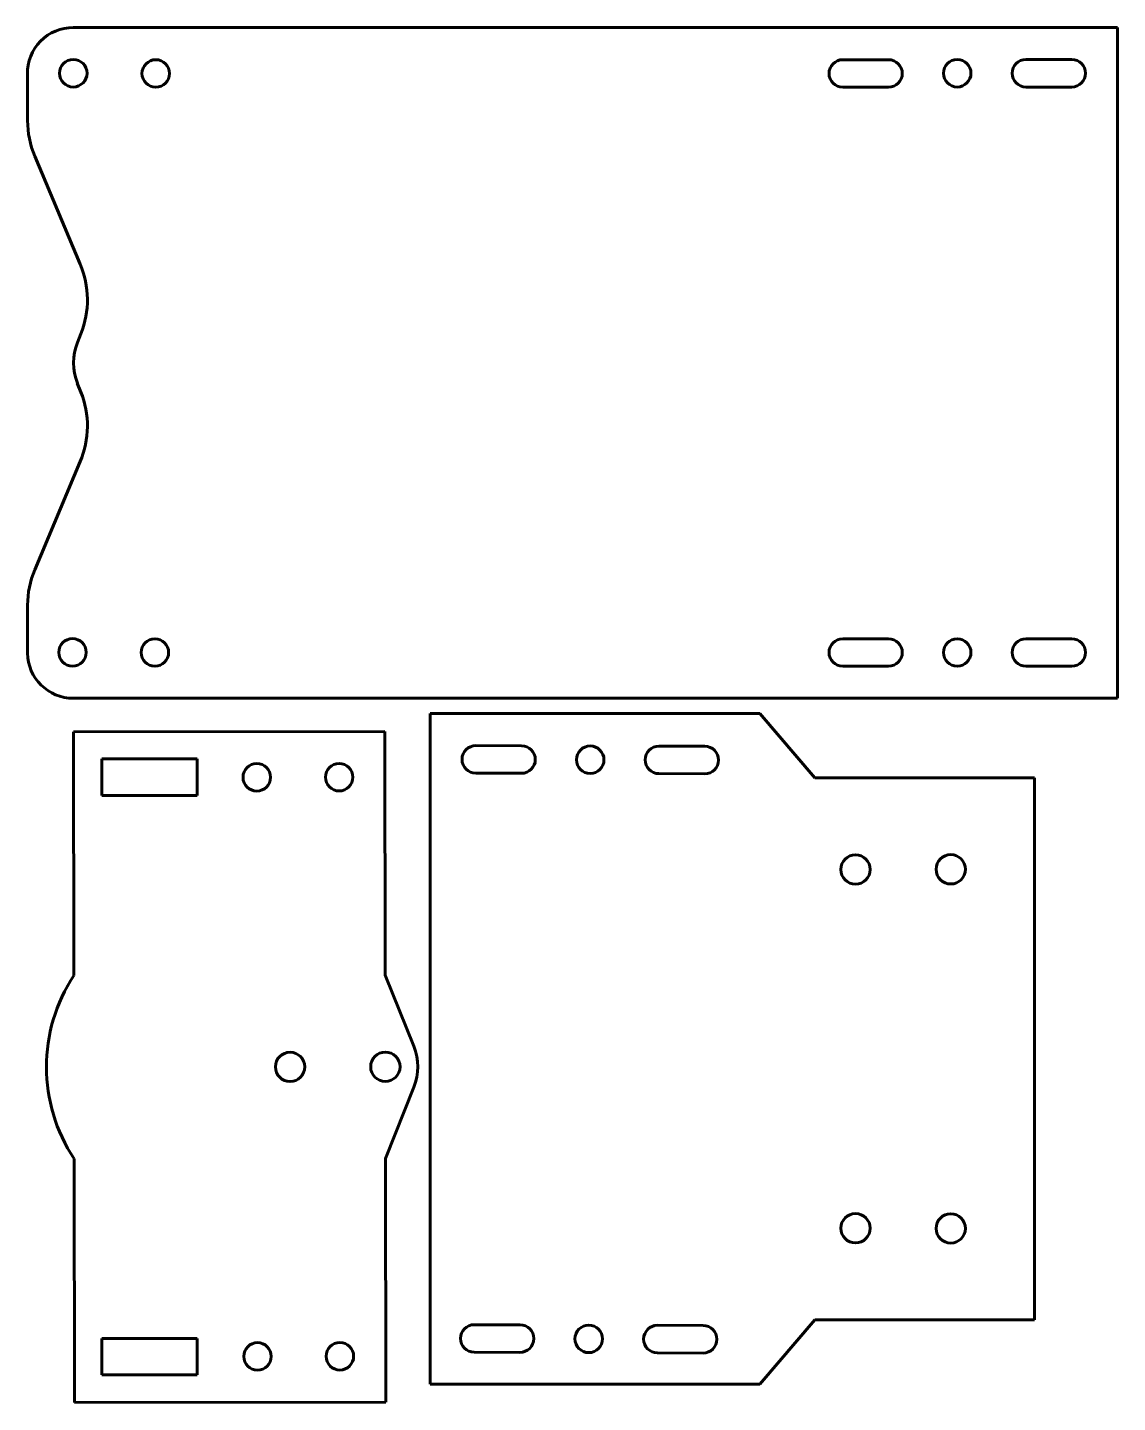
# Model space of a CAD drawing. Header units: millimetres. Extents: x -61 to 58, y -37 to 113.
import ezdxf

# ---------------------------------------------------------------- set-up
doc = ezdxf.new("R2010")
doc.units = ezdxf.units.MM
doc.linetypes.add('K5LT_BASIC', pattern=[0])

msp = doc.modelspace()

# ---------------------------------------------------------------- linework, layer by layer
at = {"color": 150, "linetype": 'K5LT_BASIC', "lineweight": 60, "true_color": 0x0080ff}
for p, q in [((-41.62, 113.42), (-55.62, 113.44)), ((58.38, 113.42), (-41.62, 113.42)), ((58.38, 40.24), (58.38, 113.42)), ((28.38, 109.92), (33.38, 109.92)), ((48.38, 109.94), (53.38, 109.94)), ((-60.63, 108.34), (-60.62, 103.27)), ((33.38, 106.92), (28.38, 106.92)), ((53.38, 106.94), (48.38, 106.94)), ((-59.84, 99.41), (-54.87, 87.6)), ((-54.8, 80.02), (-55.18, 79.06)), ((-55.19, 74.61), (-54.8, 73.64)), ((-54.87, 66.06), (-59.84, 54.25)), ((-60.62, 50.39), (-60.63, 45.15)), ((28.38, 46.72), (33.38, 46.72)), ((48.38, 46.72), (53.38, 46.72)), ((33.38, 43.72), (28.38, 43.72)), ((53.38, 43.72), (48.38, 43.72)), ((-55.63, 40.23), (-41.62, 40.24)), ((-41.62, 40.24), (58.38, 40.24)), ((-16.68, 38.55), (-16.68, -34.62)), ((19.32, 38.55), (-16.68, 38.55)), ((25.32, 31.55), (19.32, 38.55)), ((-55.61, 36.57), (-21.61, 36.61)), ((-55.61, 36.57), (-55.58, 9.97)), ((-21.58, 10.01), (-21.61, 36.61)), ((-11.69, 35.06), (-6.69, 35.04)), ((8.31, 35), (13.31, 34.99)), ((-52.52, 33.63), (-42.12, 33.63)), ((-52.52, 29.63), (-52.52, 33.63)), ((-42.12, 33.63), (-42.12, 29.63)), ((-6.69, 32.04), (-11.69, 32.06)), ((13.31, 31.99), (8.31, 32)), ((49.32, 31.55), (25.32, 31.55)), ((49.32, -27.62), (49.32, 31.55)), ((-42.12, 29.63), (-52.52, 29.63)), ((-18.46, 2.25), (-21.58, 10.01)), ((-21.55, -9.99), (-18.45, -2.21)), ((-55.55, -10.03), (-55.51, -36.63)), ((-21.51, -36.59), (-21.55, -9.99)), ((-11.86, -28.14), (-6.86, -28.16)), ((8.14, -28.21), (13.14, -28.23)), ((19.32, -34.62), (25.32, -27.62)), ((25.32, -27.62), (49.32, -27.62)), ((-52.52, -29.63), (-42.12, -29.63)), ((-52.52, -33.63), (-52.52, -29.63)), ((-42.12, -29.63), (-42.12, -33.63)), ((-6.87, -31.16), (-11.87, -31.14)), ((13.13, -31.23), (8.13, -31.21)), ((-42.12, -33.63), (-52.52, -33.63)), ((-16.68, -34.62), (19.32, -34.62)), ((-21.51, -36.59), (-55.51, -36.63))]:
    msp.add_line(p, q, dxfattribs=at)
for centre, radius in [((-55.63, 108.44), 1.5), ((-46.63, 108.42), 1.5), ((40.88, 108.44), 1.5), ((-55.72, 45.24), 1.5), ((-46.72, 45.22), 1.5), ((40.88, 45.22), 1.5), ((0.81, 33.52), 1.5), ((-35.6, 31.6), 1.5), ((-26.6, 31.61), 1.5), ((29.77, 21.54), 1.6), ((40.17, 21.56), 1.6), ((-31.96, 0), 1.6), ((-21.56, 0.01), 1.6), ((29.77, -17.61), 1.6), ((40.17, -17.63), 1.6), ((0.64, -29.69), 1.5), ((-35.52, -31.6), 1.5), ((-26.52, -31.59), 1.5)]:
    msp.add_circle(centre, radius, dxfattribs=at)
for centre, radius, start, end in [((-55.63, 108.44), 5, 89.9917, 181.0429), ((-55.63, 108.44), 5, 89.8429, 90), ((28.38, 108.42), 1.5, 90, 270), ((33.38, 108.42), 1.5, 270, 90), ((48.38, 108.44), 1.5, 90, 270), ((53.38, 108.44), 1.5, 270, 90), ((-50.62, 103.29), 10, 180.0785, 202.8265), ((-64.09, 83.72), 10, 338.2771, 22.8265), ((-49.61, 76.83), 6, 158.1201, 201.7229), ((-64.09, 69.94), 10, 337.1735, 21.7229), ((-50.62, 50.37), 10, 157.1735, 179.9215), ((28.38, 45.22), 1.5, 90, 270), ((33.38, 45.22), 1.5, 270, 90), ((48.38, 45.22), 1.5, 90, 270), ((53.38, 45.22), 1.5, 270, 90), ((-55.63, 45.23), 5, 180.8858, 270.0083), ((-11.69, 33.56), 1.5, 89.8429, 269.8429), ((-6.69, 33.54), 1.5, 269.8429, 89.8429), ((8.31, 33.5), 1.5, 89.8429, 269.8429), ((13.31, 33.49), 1.5, 269.8429, 89.8429), ((-40.39, -0.01), 18.17, 146.68, 213.477), ((-24.02, 0.01), 6, 338.2771, 21.8799), ((-11.86, -29.64), 1.5, 89.8429, 269.8429), ((-6.86, -29.66), 1.5, 269.8429, 89.8429), ((8.14, -29.71), 1.5, 89.8429, 269.8429), ((13.14, -29.73), 1.5, 269.8429, 89.8429)]:
    msp.add_arc(centre, radius, start, end, dxfattribs=at)

doc.saveas('drawing.dxf')
